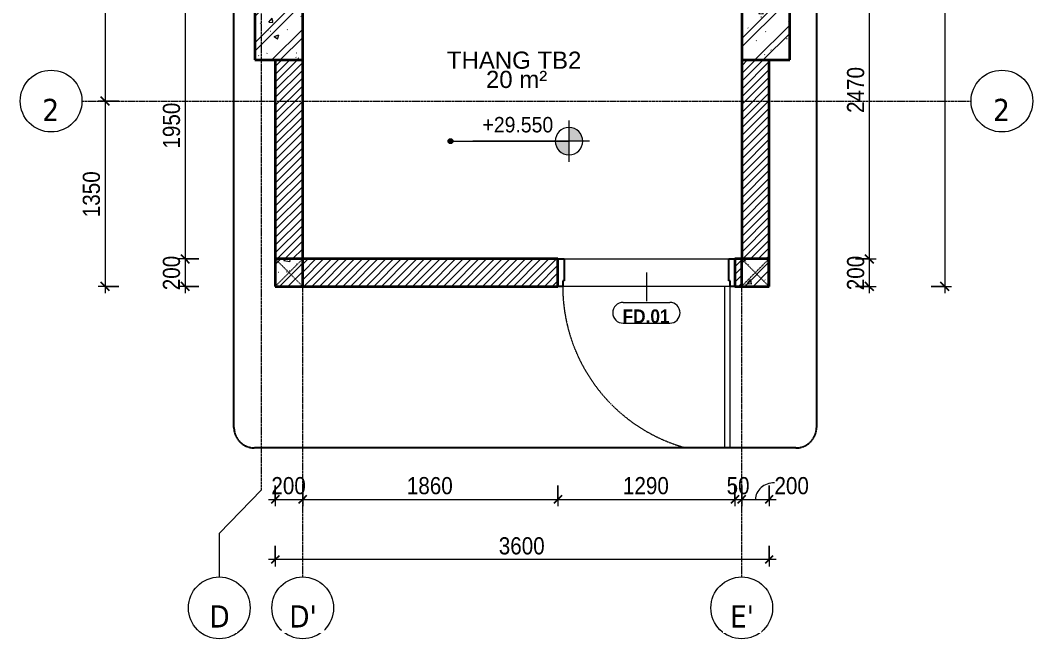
# Model space of a CAD drawing. Header units: millimetres. Extents: x 31919 to 91448, y -42770 to 34550.
# Drawn here: x 67373 to 74753, y -42770 to -38263 of the extents above; entities that cross this region are included whole.
import ezdxf

# ---------------------------------------------------------------- set-up
doc = ezdxf.new("R2010")
doc.units = ezdxf.units.MM
for name, pattern in [('Dash', [6, 3, -3]), ('Dash - Tight', [4.5, 3, -1.5]), ('Grid Line', [22.225, 12.7, -3.175, 3.175, -3.175]), ('Hidden', [7.14375, 4.7625, -2.38125])]:
    doc.linetypes.add(name, pattern=pattern)
for name, color, linetype, lineweight in [('A-ANNO-DIMS', 211, 'Continuous', 9), ('A-ANNO-DIMS-50', 211, 'Continuous', 9), ('A-AREA-IDEN', 2, 'Continuous', 9), ('A-DETL-GENF-1', 92, 'Dash - Tight', 18), ('A-DETL-GENF-2', 254, 'Continuous', 18), ('A-DETL-GENF-3', 92, 'Hidden', 25), ('A-DETL-MEDM', 33, 'Continuous', 35), ('A-DOOR', 31, 'Continuous', 18), ('A-DOOR-FRAM', 31, 'Continuous', 25), ('A-DOOR-IDEN', 31, 'Continuous', 9), ('A-WALL', 113, 'Continuous', 18), ('A-WALL-1', 113, 'Continuous', 35), ('A-WALL-PATT-1', 111, 'Continuous', 18), ('G-ANNO-DIMS', 111, 'Continuous', 9), ('S-COLS', 52, 'Continuous', 18), ('S-COLS-5', 52, 'Continuous', 35), ('S-COLS-HDLN', 52, 'Dash', 18), ('S-COLS-HDLN-1', 254, 'Continuous', 18), ('S-GRID', 1, 'Continuous', 9), ('S-GRID-1', 1, 'Grid Line', 9), ('S-GRID-IDEN', 1, 'Continuous', 9)]:
    doc.layers.add(name, color=color, linetype=linetype, lineweight=lineweight)
doc.styles.add('Arial_2', font='arial.ttf', dxfattribs={"width": 0.9, "height": 112.5})
doc.styles.add('Arial_3', font='arial.ttf', dxfattribs={"height": 125})
doc.styles.add('Arial_B', font='arialbd.ttf', dxfattribs={"width": 0.9, "height": 100})
doc.styles.add('Tahoma_B', font='tahomabd.ttf', dxfattribs={"height": 162.5})
doc.styles.add('UTM Avo', font='', dxfattribs={"width": 0.9, "height": 125})
doc.styles.get('UTM Avo').set_extended_font_data('UTM Avo')
doc.dimstyles.new('1_Dim_chi_tiet_2_5', dxfattribs={"dimscale": 304.8, "dimtxt": 124.912619, "dimasz": 0.19685, "dimexe": 0.164042, "dimexo": 0.0625, "dimgap": 0.016404, "dimtad": 1, "dimdec": 0, "dimrnd": 5, "dimzin": 0, "dimdsep": 46, "dimtxsty": 'UTM Avo', "dimblk1": 'OBLIQUE', "dimblk2": 'OBLIQUE', "dimsah": 1, "dimcen": 0.09, "dimdle": 0.164042, "dimazin": 0, "dimtfac": 1, "dimtdec": 4, "dimtix": 1, "dimtmove": 0, "dimatfit": 3, "dimfxl": 0.328084, "dimfxlon": 1, "dimtvp": 1, "dimtolj": 1, "dimtzin": 0, "dimarcsym": 2})
doc.dimstyles.new('1_Dim_chi_tiet_2_5_1', dxfattribs={"dimscale": 304.8, "dimtxt": 124.912619, "dimasz": 0.19685, "dimexe": 0.164042, "dimexo": 0.0625, "dimgap": 0.016404, "dimtad": 1, "dimdec": 0, "dimrnd": 5, "dimzin": 0, "dimdsep": 46, "dimtxsty": 'UTM Avo', "dimblk1": 'OBLIQUE', "dimblk2": 'OBLIQUE', "dimsah": 1, "dimcen": 0.09, "dimdle": 0.164042, "dimazin": 0, "dimtfac": 1, "dimtdec": 4, "dimtix": 1, "dimtmove": 1, "dimatfit": 3, "dimfxl": 0.328084, "dimfxlon": 1, "dimtvp": 1, "dimtolj": 1, "dimtzin": 0, "dimarcsym": 2})
pattern_1 = [(45, (35594.96, 0), (-28.28427, 28.28427), [])]
pattern_2 = [(140, (-40102.56, -33736.94), (31.8783, 364.368), [38.1, -419.1]), (85, (-40102.56, -33736.94), (-382.1133, -70.4859), [30.48, -335.28]), (190.451, (-40099.9, -33706.57), (-350.2334, 293.885), [32.38, -356.18]), (136.184, (-40204.16, -33736.94), (84.086, 542.1585), [57.15, -628.65]), (186.636, (-40197.16, -33691.76), (-494.8554, 474.805), [48.57, -534.27]), (81.184, (-40204.16, -33736.94), (-494.85, 474.81), [45.72, -502.92]), (111, (-40178.76, -33686.14), (204.5305, 303.2285), [38.1, -419.1]), (56, (-40178.76, -33686.14), (-368.376, 123.604), [30.48, -335.28]), (161.451, (-40161.72, -33660.87), (-163.8427, 426.8341), [32.38, -356.18]), (127.5, (-40102.56, -33736.94), (-169.11015, 6.17665), [3.353, -327.863, 3.353, -673.557]), (127.5, (-40102.56, -33736.94), (-169.11015, 6.17665), [-334.569, -337.007, 3.353, -333.197]), (97.5, (-40102.56, -33736.94), (-200.3615, 133.6389), [3.353, -190.703, 3.353, -320.243, -128.27]), (97.5, (-40102.56, -33736.94), (-200.3615, 133.6389), [-517.652, 3.353, -124.917]), (57.5, (-40102.56, -33850.22), (11.45836, 271.18182), [3.353, -123.647, 3.353, -392.887, -525.78]), (57.5, (-40102.56, -33850.22), (11.45836, 271.18182), [-523.24, 3.353, -522.427]), (47.5, (-40102.56, -33901.02), (-50.8528, 296.2585), [3.353, -161.747, 3.353, -259.791, -373.38]), (47.5, (-40102.56, -33901.02), (-50.8528, 296.2585), [-428.244, 3.353, -370.027]), (135, (-40102.56, -33736.94), (-125.7236, -125.7236), []), (135, (-40293.06, -33736.94), (-125.7236, -125.7236), [])]
pattern_3 = [(140, (-40102.56, -37135.3), (31.8783, 364.368), [38.1, -419.1]), (85, (-40102.56, -37135.3), (-382.1133, -70.4859), [30.48, -335.28]), (190.451, (-40099.9, -37104.95), (-350.2334, 293.885), [32.38, -356.18]), (136.184, (-40204.16, -37135.3), (84.086, 542.1585), [57.15, -628.65]), (186.636, (-40197.16, -37090.13), (-494.8554, 474.805), [48.57, -534.27]), (81.184, (-40204.16, -37135.3), (-494.85, 474.81), [45.72, -502.92]), (111, (-40178.76, -37084.5), (204.5305, 303.2285), [38.1, -419.1]), (56, (-40178.76, -37084.5), (-368.376, 123.604), [30.48, -335.28]), (161.451, (-40161.72, -37059.24), (-163.8427, 426.8341), [32.38, -356.18]), (127.5, (-40102.56, -37135.31), (-169.11015, 6.17665), [3.353, -327.863, 3.353, -337.007, -336.55]), (127.5, (-40102.56, -37135.31), (-169.11015, 6.17665), [-671.576, 3.353, -333.197]), (97.5, (-40102.56, -37135.31), (-200.3615, 133.6389), [3.353, -190.703, 3.353, -320.243, -128.27]), (97.5, (-40102.56, -37135.31), (-200.3615, 133.6389), [-517.652, 3.353, -124.917]), (57.5, (-40102.56, -37248.6), (11.45836, 271.18182), [3.353, -123.647, 3.353, -392.887, -525.78]), (57.5, (-40102.56, -37248.6), (11.45836, 271.18182), [-523.24, 3.353, -522.427]), (47.5, (-40102.56, -37299.4), (-50.8528, 296.2585), [3.353, -161.747, 3.353, -259.791, -373.38]), (47.5, (-40102.56, -37299.4), (-50.8528, 296.2585), [-428.244, 3.353, -370.027]), (135, (-40102.56, -37135.31), (-125.7236, -125.7236), []), (135, (-40293.06, -37135.31), (-125.7236, -125.7236), [])]

# ---------------------------------------------------------------- blocks, each defined once
blk = doc.blocks.new('FD_01 - FD_01-1200x2200mm-1787918-TKCS_THANG BỘ TB2 - MẶT BẰNG TUM MÁI')
at = {"layer": 'A-DETL-GENF-1'}
for p, q in [((610, -100), (570, -100)), ((570, -100), (570, -1277.3)), ((610, -1277.3), (610, -100))]:
    blk.add_line(p, q, dxfattribs=at)
blk.add_arc((610, -100), 1220, 180, 254.90236, dxfattribs=at)
at = {"layer": 'A-DOOR-FRAM'}
for p, q in [((-645, 100), (-600, 100)), ((-600, 100), (-600, -60)), ((600, 100), (645, 100)), ((600, -60), (600, 100)), ((-600, -60), (-610, -60)), ((-610, -60), (-610, -100)), ((610, -60), (600, -60)), ((610, -100), (610, -60)), ((-610, -100), (-645, -100)), ((645, -100), (610, -100))]:
    blk.add_line(p, q, dxfattribs=at)
blk = doc.blocks.new('G1_SOF - BO TRU - 200x200-3431793-TKCS_THANG BỘ TB2 - MẶT BẰNG TUM MÁI')
at = {"layer": 'S-COLS-HDLN-1'}
h = blk.add_hatch(dxfattribs=at)
h.set_pattern_fill('FP_4', color=256, style=0, pattern_type=2)
h.set_pattern_definition(pattern_2)
h.paths.add_polyline_path([(100, 100), (-100, 100), (-100, -100), (100, -100)])
h = blk.add_hatch(dxfattribs=at)
h.set_pattern_fill('FP_4', color=256, style=0, pattern_type=2)
h.set_pattern_definition(pattern_2)
h.paths.add_polyline_path([(100, 100), (-100, 100), (-100, -100), (100, -100)])
at = {"layer": 'S-COLS-5'}
for p, q in [((100, 100), (-100, 100)), ((-100, 100), (-100, -100)), ((100, -100), (100, 100)), ((-100, -100), (100, -100))]:
    blk.add_line(p, q, dxfattribs=at)
at = {"layer": 'S-COLS-HDLN'}
for p, q in [((100, 100), (-100, -100)), ((-100, 100), (100, -100))]:
    blk.add_line(p, q, dxfattribs=at)
blk = doc.blocks.new('G1_SOF - BO TRU - 200x200-V14-TKCS_THANG BỘ TB2 - MẶT BẰNG TUM MÁI')
at = {"layer": 'S-COLS-HDLN-1'}
h = blk.add_hatch(dxfattribs=at)
h.set_pattern_fill('FP_5', color=256, style=0, pattern_type=2)
h.set_pattern_definition(pattern_3)
h.paths.add_polyline_path([(100, 100), (-100, 100), (-100, -100), (100, -100)])
h = blk.add_hatch(dxfattribs=at)
h.set_pattern_fill('FP_5', color=256, style=0, pattern_type=2)
h.set_pattern_definition(pattern_3)
h.paths.add_polyline_path([(100, 100), (-100, 100), (-100, -100), (100, -100)])
at = {"layer": 'S-COLS-5'}
for p, q in [((100, 100), (-100, 100)), ((-100, 100), (-100, -100)), ((100, -100), (100, 100)), ((-100, -100), (100, -100))]:
    blk.add_line(p, q, dxfattribs=at)
at = {"layer": 'S-COLS-HDLN'}
for p, q in [((100, 100), (-100, -100)), ((-100, 100), (100, -100))]:
    blk.add_line(p, q, dxfattribs=at)
blk = doc.blocks.new('BORDER VIEW - BORDER VIEW-1915344-TKCS_THANG BỘ TB2 - MẶT BẰNG TUM MÁI')
at = {"layer": 'A-DETL-GENF-3'}
for p, q in [((150, 4246.2), (7977.3, 4246.2)), ((0, 150), (0, 4096.2)), ((8127.3, 4096.2), (8127.3, 150)), ((7977.3, 0), (150, 0))]:
    blk.add_line(p, q, dxfattribs=at)
for centre, start, end in [((150, 4096.2), 90, 180), ((7977.3, 4096.2), 360, 90), ((150, 150), 180, 270), ((7977.3, 150), 270, 0)]:
    blk.add_arc(centre, 150, start, end, dxfattribs=at)
blk = doc.blocks.new('Grid - M_Grid Head - Circle-353313-TKCS_THANG BỘ TB2 - MẶT BẰNG TUM MÁI')
at = {"layer": 'S-GRID-IDEN'}
blk.add_circle((0, 0), 4.5, dxfattribs=at)
blk = doc.blocks.new('STN_Door Tag - STN_Door Tag-1788670-TKCS_THANG BỘ TB2 - MẶT BẰNG TUM MÁI')
at = {"layer": 'A-DOOR-IDEN'}
for p, q in [((-3.37, 1.49), (3.43, 1.49)), ((-3.37, -1.52), (3.43, -1.52))]:
    blk.add_line(p, q, dxfattribs=at)
for centre, start, end in [((-3.37, -0.01), 90, 270), ((3.43, -0.01), 270, 90)]:
    blk.add_arc(centre, 1.51, start, end, dxfattribs=at)
blk = doc.blocks.new('DIMBLOCK115-TKCS_THANG BỘ TB2 - MẶT BẰNG TUM MÁI')
at = {"layer": 'A-ANNO-DIMS-50'}
for p, q in [((69231.9, -41654.4), (69231.9, -41804.4)), ((69231.9, -41754.4), (69231.9, -41654.4)), ((69431.9, -41654.4), (69431.9, -41804.4)), ((69431.9, -41754.4), (69431.9, -41654.4)), ((69181.9, -41754.4), (69431.9, -41754.4))]:
    blk.add_line(p, q, dxfattribs=at)
at = {"layer": 'A-ANNO-DIMS-50', "lineweight": 25}
for p, q in [((69231.9, -41754.4), (69201.9, -41784.4)), ((69231.9, -41754.4), (69261.9, -41724.4)), ((69431.9, -41754.4), (69401.9, -41784.4)), ((69431.9, -41754.4), (69461.9, -41724.4))]:
    blk.add_line(p, q, dxfattribs=at)
at = {"layer": 'A-ANNO-DIMS-50', "color": 0, "insert": (69203.5, -41592), "char_height": 125, "width": 308.118, "attachment_point": 1, "line_spacing_factor": 1.110334, "style": 'UTM Avo'}
blk.add_mtext('200', dxfattribs=at)
blk = doc.blocks.new('_Oblique')
at = {"color": 0, "linetype": 'ByBlock', "lineweight": -2}
blk.add_line((-0.5, -0.5), (0.5, 0.5), dxfattribs=at)
blk = doc.blocks.new('DIMBLOCK116-TKCS_THANG BỘ TB2 - MẶT BẰNG TUM MÁI')
at = {"layer": 'A-ANNO-DIMS-50'}
for p, q in [((69431.9, -41654.4), (69431.9, -41804.4)), ((69431.9, -41754.4), (69431.9, -41654.4)), ((71291.9, -41654.4), (71291.9, -41804.4)), ((71291.9, -41754.4), (71291.9, -41654.4)), ((69431.9, -41754.4), (71291.9, -41754.4))]:
    blk.add_line(p, q, dxfattribs=at)
at = {"layer": 'A-ANNO-DIMS-50', "lineweight": 25}
for p, q in [((69431.9, -41754.4), (69401.9, -41784.4)), ((69431.9, -41754.4), (69461.9, -41724.4)), ((71291.9, -41754.4), (71261.9, -41784.4)), ((71291.9, -41754.4), (71321.9, -41724.4))]:
    blk.add_line(p, q, dxfattribs=at)
at = {"layer": 'A-ANNO-DIMS-50', "color": 0, "insert": (70190.7, -41592), "char_height": 125, "width": 410.824, "attachment_point": 1, "line_spacing_factor": 1.110334, "style": 'UTM Avo'}
blk.add_mtext('1860', dxfattribs=at)
blk = doc.blocks.new('DIMBLOCK117-TKCS_THANG BỘ TB2 - MẶT BẰNG TUM MÁI')
at = {"layer": 'A-ANNO-DIMS-50'}
for p, q in [((71291.9, -41654.4), (71291.9, -41804.4)), ((71291.9, -41754.4), (71291.9, -41654.4)), ((72581.9, -41654.4), (72581.9, -41804.4)), ((72581.9, -41754.4), (72581.9, -41654.4)), ((71291.9, -41754.4), (72581.9, -41754.4))]:
    blk.add_line(p, q, dxfattribs=at)
at = {"layer": 'A-ANNO-DIMS-50', "lineweight": 25}
for p, q in [((71291.9, -41754.4), (71261.9, -41784.4)), ((71291.9, -41754.4), (71321.9, -41724.4)), ((72581.9, -41754.4), (72551.9, -41784.4)), ((72581.9, -41754.4), (72611.9, -41724.4))]:
    blk.add_line(p, q, dxfattribs=at)
at = {"layer": 'A-ANNO-DIMS-50', "color": 0, "insert": (71765.7, -41592), "char_height": 125, "width": 410.824, "attachment_point": 1, "line_spacing_factor": 1.110334, "style": 'UTM Avo'}
blk.add_mtext('1290', dxfattribs=at)
blk = doc.blocks.new('DIMBLOCK118-TKCS_THANG BỘ TB2 - MẶT BẰNG TUM MÁI')
at = {"layer": 'A-ANNO-DIMS-50'}
for p, q in [((72581.9, -41654.4), (72581.9, -41804.4)), ((72581.9, -41754.4), (72581.9, -41654.4)), ((72631.9, -41654.4), (72631.9, -41804.4)), ((72631.9, -41754.4), (72631.9, -41654.4)), ((72581.9, -41754.4), (72631.9, -41754.4))]:
    blk.add_line(p, q, dxfattribs=at)
at = {"layer": 'A-ANNO-DIMS-50', "lineweight": 25}
for p, q in [((72581.9, -41754.4), (72551.9, -41784.4)), ((72581.9, -41754.4), (72611.9, -41724.4)), ((72631.9, -41754.4), (72601.9, -41784.4)), ((72631.9, -41754.4), (72661.9, -41724.4))]:
    blk.add_line(p, q, dxfattribs=at)
at = {"layer": 'A-ANNO-DIMS-50', "color": 0, "insert": (72521.3, -41592), "char_height": 125, "width": 205.412, "attachment_point": 1, "line_spacing_factor": 1.110334, "style": 'UTM Avo'}
blk.add_mtext('50', dxfattribs=at)
blk = doc.blocks.new('DIMBLOCK119-TKCS_THANG BỘ TB2 - MẶT BẰNG TUM MÁI')
at = {"layer": 'A-ANNO-DIMS-50'}
for p, q in [((72631.9, -41654.4), (72631.9, -41804.4)), ((72631.9, -41754.4), (72631.9, -41654.4)), ((72831.9, -41654.4), (72831.9, -41804.4)), ((72831.9, -41754.4), (72831.9, -41654.4)), ((72631.9, -41754.4), (72881.9, -41754.4))]:
    blk.add_line(p, q, dxfattribs=at)
at = {"layer": 'A-ANNO-DIMS-50', "lineweight": 25}
for p, q in [((72631.9, -41754.4), (72601.9, -41784.4)), ((72631.9, -41754.4), (72661.9, -41724.4)), ((72831.9, -41754.4), (72801.9, -41784.4)), ((72831.9, -41754.4), (72861.9, -41724.4))]:
    blk.add_line(p, q, dxfattribs=at)
at = {"layer": 'A-ANNO-DIMS-50'}
blk.add_ellipse((72870, -41754.4), major_axis=(138.1, 0), ratio=0.873604, start_param=1.570796, end_param=3.141593, dxfattribs=at)
at = {"layer": 'A-ANNO-DIMS-50', "color": 0, "insert": (72870, -41592), "char_height": 125, "width": 308.118, "attachment_point": 1, "line_spacing_factor": 1.110334, "style": 'UTM Avo'}
blk.add_mtext('200', dxfattribs=at)
blk = doc.blocks.new('DIMBLOCK120-TKCS_THANG BỘ TB2 - MẶT BẰNG TUM MÁI')
at = {"layer": 'A-ANNO-DIMS-50'}
for p, q in [((69231.9, -42092.9), (69231.9, -42242.9)), ((69231.9, -42192.9), (69231.9, -42092.9)), ((72831.9, -42092.9), (72831.9, -42242.9)), ((72831.9, -42192.9), (72831.9, -42092.9)), ((72881.9, -42192.9), (69181.9, -42192.9))]:
    blk.add_line(p, q, dxfattribs=at)
at = {"layer": 'A-ANNO-DIMS-50', "lineweight": 25}
for p, q in [((69231.9, -42192.9), (69201.9, -42222.9)), ((69231.9, -42192.9), (69261.9, -42162.9)), ((72831.9, -42192.9), (72801.9, -42222.9)), ((72831.9, -42192.9), (72861.9, -42162.9))]:
    blk.add_line(p, q, dxfattribs=at)
at = {"layer": 'A-ANNO-DIMS-50', "color": 0, "insert": (70860.7, -42030.6), "char_height": 125, "width": 410.824, "attachment_point": 1, "line_spacing_factor": 1.110334, "style": 'UTM Avo'}
blk.add_mtext('3600', dxfattribs=at)
blk = doc.blocks.new('DIMBLOCK124-TKCS_THANG BỘ TB2 - MẶT BẰNG TUM MÁI')
at = {"layer": 'A-ANNO-DIMS-50'}
for p, q in [((73461.2, -37532.6), (73611.2, -37532.6)), ((73561.2, -37532.6), (73461.2, -37532.6)), ((73561.2, -37532.6), (73561.2, -40002.6)), ((73461.2, -40002.6), (73611.2, -40002.6)), ((73561.2, -40002.6), (73461.2, -40002.6))]:
    blk.add_line(p, q, dxfattribs=at)
at = {"layer": 'A-ANNO-DIMS-50', "lineweight": 25}
for p, q in [((73561.2, -37532.6), (73531.2, -37502.6)), ((73561.2, -37532.6), (73591.2, -37562.6)), ((73561.2, -40002.6), (73531.2, -39972.6)), ((73561.2, -40002.6), (73591.2, -40032.6))]:
    blk.add_line(p, q, dxfattribs=at)
at = {"layer": 'A-ANNO-DIMS-50', "color": 0, "insert": (73398.8, -38938.7), "char_height": 125, "width": 410.824, "attachment_point": 1, "rotation": 90, "line_spacing_factor": 1.110334, "style": 'UTM Avo'}
blk.add_mtext('2470', dxfattribs=at)
blk = doc.blocks.new('DIMBLOCK125-TKCS_THANG BỘ TB2 - MẶT BẰNG TUM MÁI')
at = {"layer": 'A-ANNO-DIMS-50', "lineweight": 25}
for p, q in [((73561.2, -40002.6), (73531.2, -39972.6)), ((73561.2, -40002.6), (73591.2, -40032.6)), ((73561.2, -40202.6), (73531.2, -40172.6)), ((73561.2, -40202.6), (73591.2, -40232.6))]:
    blk.add_line(p, q, dxfattribs=at)
at = {"layer": 'A-ANNO-DIMS-50'}
for p, q in [((73461.2, -40002.6), (73611.2, -40002.6)), ((73561.2, -40002.6), (73461.2, -40002.6)), ((73561.2, -40002.6), (73561.2, -40252.6)), ((73461.2, -40202.6), (73611.2, -40202.6)), ((73561.2, -40202.6), (73461.2, -40202.6))]:
    blk.add_line(p, q, dxfattribs=at)
at = {"layer": 'A-ANNO-DIMS-50', "color": 0, "insert": (73398.8, -40230.9), "char_height": 125, "width": 308.118, "attachment_point": 1, "rotation": 90, "line_spacing_factor": 1.110334, "style": 'UTM Avo'}
blk.add_mtext('200', dxfattribs=at)
blk = doc.blocks.new('DIMBLOCK126-TKCS_THANG BỘ TB2 - MẶT BẰNG TUM MÁI')
at = {"layer": 'A-ANNO-DIMS-50', "lineweight": 25}
for p, q in [((74111.2, -33652.6), (74081.2, -33622.6)), ((74111.2, -33652.6), (74141.2, -33682.6)), ((74111.2, -40202.6), (74081.2, -40172.6)), ((74111.2, -40202.6), (74141.2, -40232.6))]:
    blk.add_line(p, q, dxfattribs=at)
at = {"layer": 'A-ANNO-DIMS-50'}
for p, q in [((74111.2, -33602.6), (74111.2, -40252.6)), ((74211.2, -33652.6), (74061.2, -33652.6)), ((74111.2, -33652.6), (74211.2, -33652.6)), ((74011.2, -40202.6), (74161.2, -40202.6)), ((74111.2, -40202.6), (74011.2, -40202.6))]:
    blk.add_line(p, q, dxfattribs=at)
at = {"layer": 'A-ANNO-DIMS-50', "color": 0, "insert": (73948.8, -37098.7), "char_height": 125, "width": 410.824, "attachment_point": 1, "rotation": 90, "line_spacing_factor": 1.110334, "style": 'UTM Avo'}
blk.add_mtext('6550', dxfattribs=at)
blk = doc.blocks.new('DIMBLOCK130-TKCS_THANG BỘ TB2 - MẶT BẰNG TUM MÁI')
at = {"layer": 'A-ANNO-DIMS-50'}
for p, q in [((68674.8, -38052.6), (68524.8, -38052.6)), ((68574.8, -38052.6), (68574.8, -40002.6)), ((68574.8, -38052.6), (68674.8, -38052.6)), ((68674.8, -40002.6), (68524.8, -40002.6)), ((68574.8, -40002.6), (68674.8, -40002.6))]:
    blk.add_line(p, q, dxfattribs=at)
at = {"layer": 'A-ANNO-DIMS-50', "lineweight": 25}
for p, q in [((68574.8, -38052.6), (68544.8, -38022.6)), ((68574.8, -38052.6), (68604.8, -38082.6)), ((68574.8, -40002.6), (68544.8, -39972.6)), ((68574.8, -40002.6), (68604.8, -40032.6))]:
    blk.add_line(p, q, dxfattribs=at)
at = {"layer": 'A-ANNO-DIMS-50', "color": 0, "insert": (68412.4, -39198.7), "char_height": 125, "width": 410.824, "attachment_point": 1, "rotation": 90, "line_spacing_factor": 1.110334, "style": 'UTM Avo'}
blk.add_mtext('1950', dxfattribs=at)
blk = doc.blocks.new('DIMBLOCK131-TKCS_THANG BỘ TB2 - MẶT BẰNG TUM MÁI')
at = {"layer": 'A-ANNO-DIMS-50', "lineweight": 25}
for p, q in [((68574.8, -40002.6), (68544.8, -39972.6)), ((68574.8, -40002.6), (68604.8, -40032.6)), ((68574.8, -40202.6), (68544.8, -40172.6)), ((68574.8, -40202.6), (68604.8, -40232.6))]:
    blk.add_line(p, q, dxfattribs=at)
at = {"layer": 'A-ANNO-DIMS-50'}
for p, q in [((68674.8, -40002.6), (68524.8, -40002.6)), ((68574.8, -40002.6), (68574.8, -40252.6)), ((68574.8, -40002.6), (68674.8, -40002.6)), ((68674.8, -40202.6), (68524.8, -40202.6)), ((68574.8, -40202.6), (68674.8, -40202.6))]:
    blk.add_line(p, q, dxfattribs=at)
at = {"layer": 'A-ANNO-DIMS-50', "color": 0, "insert": (68412.4, -40230.9), "char_height": 125, "width": 308.118, "attachment_point": 1, "rotation": 90, "line_spacing_factor": 1.110334, "style": 'UTM Avo'}
blk.add_mtext('200', dxfattribs=at)
blk = doc.blocks.new('Spot Elevations - M_Spot Elevation - Target Filled-350595-TKCS_THANG BỘ TB2 - MẶT BẰNG TUM MÁI')
at = {"layer": 'G-ANNO-DIMS'}
h = blk.add_hatch(color=256, dxfattribs=at)
edge = h.paths.add_edge_path()
edge.add_line((0, 0), (-2, 0))
edge.add_arc((0, 0), 2, 90, 180, ccw=False)
edge.add_line((0, 2), (0, 0))
h = blk.add_hatch(color=256, dxfattribs=at)
edge = h.paths.add_edge_path()
edge.add_line((0, 0), (2, 0))
edge.add_arc((0, 0), 2, 270, 360, ccw=False)
edge.add_line((0, -2), (0, 0))
for p, q in [((0, -3), (0, 3)), ((-3, 0), (14, 0))]:
    blk.add_line(p, q, dxfattribs=at)
blk.add_circle((0, 0), 2, dxfattribs=at)
blk = doc.blocks.new('DIMBLOCK139-TKCS_THANG BỘ TB2 - MẶT BẰNG TUM MÁI')
at = {"layer": 'A-ANNO-DIMS-50', "lineweight": 25}
for p, q in [((67991.1, -33652.6), (67961.1, -33622.6)), ((67991.1, -33652.6), (68021.1, -33682.6)), ((67991.1, -38852.6), (67961.1, -38822.6)), ((67991.1, -38852.6), (68021.1, -38882.6))]:
    blk.add_line(p, q, dxfattribs=at)
at = {"layer": 'A-ANNO-DIMS-50'}
for p, q in [((67991.1, -33602.6), (67991.1, -38852.6)), ((68091.1, -33652.6), (67941.1, -33652.6)), ((67991.1, -33652.6), (68091.1, -33652.6)), ((68091.1, -38852.6), (67941.1, -38852.6)), ((67991.1, -38852.6), (68091.1, -38852.6))]:
    blk.add_line(p, q, dxfattribs=at)
at = {"layer": 'A-ANNO-DIMS-50', "color": 0, "insert": (67828.7, -36423.7), "char_height": 125, "width": 410.824, "attachment_point": 1, "rotation": 90, "line_spacing_factor": 1.110334, "style": 'UTM Avo'}
blk.add_mtext('5200', dxfattribs=at)
blk = doc.blocks.new('DIMBLOCK140-TKCS_THANG BỘ TB2 - MẶT BẰNG TUM MÁI')
at = {"layer": 'A-ANNO-DIMS-50'}
for p, q in [((68091.1, -38852.6), (67941.1, -38852.6)), ((67991.1, -38852.6), (67991.1, -40252.6)), ((67991.1, -38852.6), (68091.1, -38852.6)), ((68091.1, -40202.6), (67941.1, -40202.6)), ((67991.1, -40202.6), (68091.1, -40202.6))]:
    blk.add_line(p, q, dxfattribs=at)
at = {"layer": 'A-ANNO-DIMS-50', "lineweight": 25}
for p, q in [((67991.1, -38852.6), (67961.1, -38822.6)), ((67991.1, -38852.6), (68021.1, -38882.6)), ((67991.1, -40202.6), (67961.1, -40172.6)), ((67991.1, -40202.6), (68021.1, -40232.6))]:
    blk.add_line(p, q, dxfattribs=at)
at = {"layer": 'A-ANNO-DIMS-50', "color": 0, "insert": (67828.7, -39698.7), "char_height": 125, "width": 410.824, "attachment_point": 1, "rotation": 90, "line_spacing_factor": 1.110334, "style": 'UTM Avo'}
blk.add_mtext('1350', dxfattribs=at)

msp = doc.modelspace()

# ---------------------------------------------------------------- hatches: boundary and pattern name
at = {"layer": 'A-DETL-GENF-2'}
h = msp.add_hatch(dxfattribs=at)
h.set_pattern_fill('FP_2', color=256, style=0, pattern_type=2)
h.set_pattern_definition([(50, (35594.96, 0), (364.368, -31.8783), [38.1, -419.1]), (355, (35594.96, 0), (-70.4859, 382.1133), [30.48, -335.28]), (100.451, (35625.32, -2.66), (293.885, 350.2334), [32.38, -356.18]), (46.184, (35594.96, 101.6), (542.1585, -84.086), [57.15, -628.65]), (96.636, (35640.14, 94.6), (474.805, 494.8554), [48.57, -534.27]), (351.184, (35594.96, 101.6), (474.81, 494.85), [45.72, -502.92]), (21, (35645.76, 76.2), (303.2285, -204.5305), [38.1, -419.1]), (326, (35645.76, 76.2), (123.604, 368.376), [30.48, -335.28]), (71.451, (35671.03, 59.16), (426.8341, 163.8427), [32.38, -356.18]), (37.5, (35594.96, 0), (6.17665, 169.11015), [3.353, -327.863, 3.353, -337.007, -336.55]), (37.5, (35594.96, 0), (6.17665, 169.11015), [-671.576, 3.353, -333.197]), (7.5, (35594.96, 0), (133.6389, 200.3615), [3.353, -190.703, 3.353, -320.243, -128.27]), (7.5, (35594.96, 0), (133.6389, 200.3615), [-517.652, 3.353, -124.917]), (327.5, (35481.68, 0), (271.18182, -11.45836), [3.353, -123.647, 3.353, -392.887, -525.78]), (327.5, (35481.68, 0), (271.18182, -11.45836), [-523.24, 3.353, -522.427]), (317.5, (35430.88, 0), (296.2585, 50.8528), [3.353, -161.747, 3.353, -259.791, -373.38]), (317.5, (35430.88, 0), (296.2585, 50.8528), [-428.244, 3.353, -370.027]), (45, (35594.96, 0), (-125.7236, 125.7236), []), (45, (35594.96, 190.5), (-125.7236, 125.7236), [])])
h.paths.add_polyline_path([(69081.9, -38552.6), (69431.9, -38552.6), (69431.9, -38152.6), (69081.9, -38152.6)])
h.paths.add_polyline_path([(72631.9, -38552.6), (72981.9, -38552.6), (72981.9, -38152.6), (72631.9, -38152.6)])
h.paths.add_polyline_path([(69431.9, -34052.6), (69431.9, -33652.6), (69082.3, -33652.6), (69082.3, -34052.6)])
h.paths.add_polyline_path([(72632.1, -34052.6), (72981.9, -34052.6), (72981.9, -33652.6), (72632.1, -33652.6)])
at = {"layer": 'A-WALL-PATT-1'}
h = msp.add_hatch(dxfattribs=at)
h.set_pattern_fill('FP_1', color=256, style=0, pattern_type=2)
h.set_pattern_definition(pattern_1)
h.paths.add_polyline_path([(69231.9, -40002.6), (69431.9, -40002.6), (69431.9, -38552.6), (69231.9, -38552.6)])
h = msp.add_hatch(dxfattribs=at)
h.set_pattern_fill('FP_1', color=256, style=0, pattern_type=2)
h.set_pattern_definition(pattern_1)
h.paths.add_polyline_path([(72831.9, -40202.6), (72831.9, -38552.6), (72631.9, -38552.6), (72631.9, -40002.6), (72830.3, -40002.6), (72830.3, -40202.6)])
h = msp.add_hatch(dxfattribs=at)
h.set_pattern_fill('FP_1', color=256, style=0, pattern_type=2)
h.set_pattern_definition(pattern_1)
h.paths.add_polyline_path([(72630.3, -40202.6), (72630.3, -40002.6), (72581.9, -40002.6), (72581.9, -40202.6)])
h.paths.add_polyline_path([(71092.9, -40202.6), (71291.9, -40202.6), (71291.9, -40002.6), (69431.9, -40002.6), (69431.9, -40202.6)])
at = {"layer": 'G-ANNO-DIMS'}
h = msp.add_hatch(color=256, dxfattribs=at)
edge = h.paths.add_edge_path()
edge.add_arc((70509.2, -39144.5), 17.5, 0, 360)

# ---------------------------------------------------------------- linework, layer by layer
at = {"layer": 'A-DETL-MEDM'}
for p, q in [((69081.9, -38152.6), (69081.9, -38552.6)), ((69431.9, -38552.6), (69431.9, -38152.6)), ((72631.9, -38152.6), (72631.9, -38552.6)), ((72981.9, -38552.6), (72981.9, -38152.6)), ((69081.9, -38552.6), (69431.9, -38552.6)), ((72631.9, -38552.6), (72981.9, -38552.6))]:
    msp.add_line(p, q, dxfattribs=at)
at = {"layer": 'A-DOOR-IDEN'}
msp.add_line((71936.9, -40102.6), (71936.9, -40310.5), dxfattribs=at)
at = {"layer": 'A-WALL'}
for p, q in [((71336.9, -40002.6), (72536.9, -40002.6)), ((72546.9, -40202.6), (71326.9, -40202.6))]:
    msp.add_line(p, q, dxfattribs=at)
at = {"layer": 'A-WALL-1'}
for p, q in [((69231.9, -38552.6), (69231.9, -40002.6)), ((69431.9, -40002.6), (69431.9, -38552.6)), ((72631.9, -38552.6), (72631.9, -40002.6)), ((72831.9, -40202.6), (72831.9, -38552.6)), ((71291.9, -40002.6), (69431.9, -40002.6)), ((71291.9, -40202.6), (71291.9, -40002.6)), ((72630.3, -40002.6), (72581.9, -40002.6)), ((72581.9, -40002.6), (72581.9, -40202.6)), ((69431.9, -40202.6), (71291.9, -40202.6)), ((72581.9, -40202.6), (72630.3, -40202.6)), ((72830.3, -40202.6), (72831.9, -40202.6))]:
    msp.add_line(p, q, dxfattribs=at)
at = {"layer": 'G-ANNO-DIMS'}
for p, q in [((70509.2, -39144.5), (70618.6, -39144.5)), ((70618.6, -39144.5), (71372.7, -39144.5))]:
    msp.add_line(p, q, dxfattribs=at)
msp.add_circle((70509.2, -39144.5), 17.5, dxfattribs=at)
at = {"layer": 'S-GRID'}
for p, q in [((69131.9, -41685.2), (68823.5, -42002.7)), ((68823.5, -42002.7), (68823.5, -42320.2))]:
    msp.add_line(p, q, dxfattribs=at)
at = {"layer": 'S-GRID-1'}
for p, q in [((69431.9, -41070.2), (69431.9, -33377)), ((72631.9, -41070.2), (72631.9, -33377)), ((69131.9, -40435.2), (69131.9, -34012)), ((67823.1, -38852.6), (69073.1, -38852.6)), ((69073.1, -38852.6), (73052.7, -38852.6)), ((73052.7, -38852.6), (74302.7, -38852.6)), ((69131.9, -41685.2), (69131.9, -40435.2)), ((69431.9, -42320.2), (69431.9, -41070.2)), ((72631.9, -42320.2), (72631.9, -41070.2))]:
    msp.add_line(p, q, dxfattribs=at)

# ---------------------------------------------------------------- block references
at = {"layer": 'A-DETL-GENF-1', "rotation": 270.0000000000001}
msp.add_blockref('BORDER VIEW - BORDER VIEW-1915344-TKCS_THANG BỘ TB2 - MẶT BẰNG TUM MÁI', (68930.5, -33252.6), dxfattribs=at)
at = {"layer": 'A-DOOR'}
msp.add_blockref('FD_01 - FD_01-1200x2200mm-1787918-TKCS_THANG BỘ TB2 - MẶT BẰNG TUM MÁI', (71936.9, -40102.6), dxfattribs=at)
at = {"layer": 'A-DOOR-IDEN', "xscale": 49.99999999999998, "yscale": 49.99999999999998, "zscale": 49.99999999999998}
msp.add_blockref('STN_Door Tag - STN_Door Tag-1788670-TKCS_THANG BỘ TB2 - MẶT BẰNG TUM MÁI', (71935.4, -40394.6), dxfattribs=at)
at = {"layer": 'G-ANNO-DIMS', "extrusion": (0, 0, -1), "xscale": 49.99999999999998, "yscale": 49.99999999999998, "zscale": 49.99999999999998}
msp.add_blockref('Spot Elevations - M_Spot Elevation - Target Filled-350595-TKCS_THANG BỘ TB2 - MẶT BẰNG TUM MÁI', (-71372.7, -39144.5), dxfattribs=at)
at = {"layer": 'S-COLS', "rotation": 270.0000000000001}
for name, p in [('G1_SOF - BO TRU - 200x200-3431793-TKCS_THANG BỘ TB2 - MẶT BẰNG TUM MÁI', (69331.9, -40102.6)), ('G1_SOF - BO TRU - 200x200-V14-TKCS_THANG BỘ TB2 - MẶT BẰNG TUM MÁI', (72730.3, -40102.6))]:
    msp.add_blockref(name, p, dxfattribs=at)
at = {"layer": 'S-GRID-IDEN', "xscale": 49.99999999999998, "yscale": 49.99999999999998, "zscale": 49.99999999999998, "rotation": 269.9999999999996}
for p in [(67598.1, -38852.6), (74527.7, -38852.6)]:
    msp.add_blockref('Grid - M_Grid Head - Circle-353313-TKCS_THANG BỘ TB2 - MẶT BẰNG TUM MÁI', p, dxfattribs=at)
at = {"layer": 'S-GRID-IDEN', "xscale": 49.99999999999998, "yscale": 49.99999999999998, "zscale": 49.99999999999998}
for p in [(68823.5, -42545.2), (69431.9, -42545.2), (72631.9, -42545.2)]:
    msp.add_blockref('Grid - M_Grid Head - Circle-353313-TKCS_THANG BỘ TB2 - MẶT BẰNG TUM MÁI', p, dxfattribs=at)

# ---------------------------------------------------------------- texts
at = {"layer": 'A-AREA-IDEN', "char_height": 125, "line_spacing_factor": 0.936439, "style": 'Arial_3'}
for s, insert, width, attachment_point in [('\\pt2.5,5,7.5,10,12.5,15,17.5,20,22.5,25,27.5,30,32.5,35,37.5,40,42.5,45,47.5,50,52.5,55,57.5,60,62.5,65,67.5,70,72.5,75,77.5,80;THANG TB2', (70972.8, -38618.6), 985.5, 8), ('\\pt2.5,5,7.5,10,12.5,15,17.5,20,22.5,25,27.5,30,32.5,35,37.5,40,42.5,45,47.5,50,52.5,55,57.5,60,62.5,65,67.5,70,72.5,75,77.5,80;20 m²', (70990.7, -38695.4), 453, 5)]:
    msp.add_mtext(s, dxfattribs=dict(at, insert=insert, width=width, attachment_point=attachment_point))
at = {"layer": 'A-DOOR-IDEN', "insert": (71934.4, -40421.3), "char_height": 100, "width": 351.45, "attachment_point": 5, "line_spacing_factor": 0.936439, "style": 'Arial_B'}
msp.add_mtext('\\pt2.25,4.5,6.75,9,11.25,13.5,15.75,18,20.25,22.5,24.75,27,29.25,31.5,33.75,36,38.25,40.5,42.75,45,47.25,49.5,51.75,54,56.25,58.5,60.75,63,65.25,67.5,69.75,72;FD.01', dxfattribs=at)
at = {"layer": 'G-ANNO-DIMS', "insert": (70742.4, -38968.1), "char_height": 112.5, "width": 612.906, "attachment_point": 1, "line_spacing_factor": 0.941778, "style": 'Arial_2'}
msp.add_mtext('+29.550', dxfattribs=at)

# ---------------------------------------------------------------- dimensions: what is measured, and where the dimension line sits
at = {"layer": 'A-ANNO-DIMS'}
for base, p1, p2, angle, override, picture, middle in [((67991.1, -38852.6), (68091.1, -33652.6), (68091.1, -38852.6), 90, {"dimpost": '<>', "dimfxl": 5200}, 'DIMBLOCK139-TKCS_THANG BỘ TB2 - MẶT BẰNG TUM MÁI', (67921.4, -36252.6)), ((74111.2, -40202.6), (74211.2, -33652.6), (74011.2, -40202.6), 90, {"dimpost": '<>', "dimfxl": 6553.052724}, 'DIMBLOCK126-TKCS_THANG BỘ TB2 - MẶT BẰNG TUM MÁI', (74041.5, -36927.6)), ((73561.2, -40002.6), (73461.2, -37532.6), (73461.2, -40002.6), 90, {"dimpost": '<>', "dimfxl": 2470}, 'DIMBLOCK124-TKCS_THANG BỘ TB2 - MẶT BẰNG TUM MÁI', (73491.5, -38767.6)), ((68574.8, -40002.6), (68674.8, -38052.6), (68674.8, -40002.6), 90, {"dimpost": '<>', "dimfxl": 1950}, 'DIMBLOCK130-TKCS_THANG BỘ TB2 - MẶT BẰNG TUM MÁI', (68505.1, -39027.6)), ((67991.1, -40202.6), (68091.1, -38852.6), (68091.1, -40202.6), 90, {"dimpost": '<>', "dimfxl": 1350}, 'DIMBLOCK140-TKCS_THANG BỘ TB2 - MẶT BẰNG TUM MÁI', (67921.4, -39527.6)), ((68574.8, -40202.6), (68674.8, -40002.6), (68674.8, -40202.6), 90, {"dimpost": '<>', "dimfxl": 200}, 'DIMBLOCK131-TKCS_THANG BỘ TB2 - MẶT BẰNG TUM MÁI', (68505.1, -40102.6)), ((73561.2, -40202.6), (73461.2, -40002.6), (73461.2, -40202.6), 90, {"dimpost": '<>', "dimfxl": 200}, 'DIMBLOCK125-TKCS_THANG BỘ TB2 - MẶT BẰNG TUM MÁI', (73491.5, -40102.6)), ((71291.9, -41754.4), (69431.9, -41654.4), (71291.9, -41654.4), 0, {"dimpost": '<>', "dimfxl": 1860}, 'DIMBLOCK116-TKCS_THANG BỘ TB2 - MẶT BẰNG TUM MÁI', (70361.9, -41684.7))]:
    dim = msp.add_linear_dim(base=base, p1=p1, p2=p2, angle=angle, dimstyle='1_Dim_chi_tiet_2_5', override=override, dxfattribs=at)
    dim.commit()
    dim.dimension.update_dxf_attribs({"geometry": picture, "text_midpoint": middle})
for base, p1, p2, override, picture, middle in [((69431.9, -41754.4), (69231.9, -41654.4), (69431.9, -41654.4), {"dimpost": '<>', "dimfxl": 200}, 'DIMBLOCK115-TKCS_THANG BỘ TB2 - MẶT BẰNG TUM MÁI', (69331.9, -41684.7)), ((72581.9, -41754.4), (71291.9, -41654.4), (72581.9, -41654.4), {"dimpost": '<>', "dimfxl": 1290}, 'DIMBLOCK117-TKCS_THANG BỘ TB2 - MẶT BẰNG TUM MÁI', (71936.9, -41684.7)), ((72631.9, -41754.4), (72581.9, -41654.4), (72631.9, -41654.4), {"dimpost": '<>', "dimfxl": 50}, 'DIMBLOCK118-TKCS_THANG BỘ TB2 - MẶT BẰNG TUM MÁI', (72606.9, -41684.7)), ((69231.9, -42192.9), (72831.9, -42092.9), (69231.9, -42092.9), {"dimpost": '<>', "dimfxl": 3600}, 'DIMBLOCK120-TKCS_THANG BỘ TB2 - MẶT BẰNG TUM MÁI', (71031.9, -42123.3))]:
    dim = msp.add_linear_dim(base=base, p1=p1, p2=p2, dimstyle='1_Dim_chi_tiet_2_5', override=override, dxfattribs=at)
    dim.commit()
    dim.dimension.update_dxf_attribs({"geometry": picture, "text_midpoint": middle})
dim = msp.add_linear_dim(base=(72831.9, -41754.4), p1=(72631.9, -41654.4), p2=(72831.9, -41654.4), dimstyle='1_Dim_chi_tiet_2_5_1', override={"dimpost": '<>', "dimfxl": 200}, dxfattribs=at)
dim.commit()
dim.dimension.update_dxf_attribs({"geometry": 'DIMBLOCK119-TKCS_THANG BỘ TB2 - MẶT BẰNG TUM MÁI', "text_midpoint": (73024.1, -41675.4), "dimtype": 160})

# ---------------------------------------------------------------- next in the draw order: texts
at = {"layer": 'S-GRID-IDEN', "char_height": 162.5, "attachment_point": 5, "line_spacing_factor": 0.996129, "style": 'Tahoma_B', "bg_fill": 3, "box_fill_scale": 1.25, "bg_fill_color": 256, "bg_fill_true_color": 13158600, "bg_fill_transparency": 0}
for s, insert, width in [('\\pt634.99962,1269.99925,1905.0005,2540.00013,3174.99975,3809.99937,4445.00062,5080.00025,5714.99987,6349.9995,6985.00075,7620.00037,8255,8889.99962,9524.99925,10160.0005,10795.00013,11429.99975,12064.99938,12700.00063,13335.00025,13969.99988,14604.9995,15240.00075,15875.00038,16510,17144.99963,17779.99925,18415.0005,19050.00013,19684.99975,20319.99938;2', (67595.3, -38917.5), 145.5), ('\\pt634.99962,1269.99925,1905.0005,2540.00013,3174.99975,3809.99937,4445.00062,5080.00025,5714.99987,6349.9995,6985.00075,7620.00037,8255,8889.99962,9524.99925,10160.0005,10795.00013,11429.99975,12064.99938,12700.00063,13335.00025,13969.99988,14604.9995,15240.00075,15875.00038,16510,17144.99963,17779.99925,18415.0005,19050.00013,19684.99975,20319.99938;2', (74524.9, -38917.5), 145.5), ('\\pt634.99962,1269.99925,1905.0005,2540.00013,3174.99975,3809.99937,4445.00062,5080.00025,5714.99987,6349.9995,6985.00075,7620.00037,8255,8889.99962,9524.99925,10160.0005,10795.00013,11429.99975,12064.99938,12700.00063,13335.00025,13969.99988,14604.9995,15240.00075,15875.00038,16510,17144.99963,17779.99925,18415.0005,19050.00013,19684.99975,20319.99938;D', (68825.6, -42607.6), 172), ("\\pt634.99962,1269.99925,1905.0005,2540.00013,3174.99975,3809.99937,4445.00062,5080.00025,5714.99987,6349.9995,6985.00075,7620.00037,8255,8889.99962,9524.99925,10160.0005,10795.00013,11429.99975,12064.99938,12700.00063,13335.00025,13969.99988,14604.9995,15240.00075,15875.00038,16510,17144.99963,17779.99925,18415.0005,19050.00013,19684.99975,20319.99938;D'", (69434.2, -42607.6), 231.5), ("\\pt634.99962,1269.99925,1905.0005,2540.00013,3174.99975,3809.99937,4445.00062,5080.00025,5714.99987,6349.9995,6985.00075,7620.00037,8255,8889.99962,9524.99925,10160.0005,10795.00013,11429.99975,12064.99938,12700.00063,13335.00025,13969.99988,14604.9995,15240.00075,15875.00038,16510,17144.99963,17779.99925,18415.0005,19050.00013,19684.99975,20319.99938;E'", (72634, -42607.6), 198.5)]:
    msp.add_mtext(s, dxfattribs=dict(at, insert=insert, width=width))

doc.saveas('drawing.dxf')
